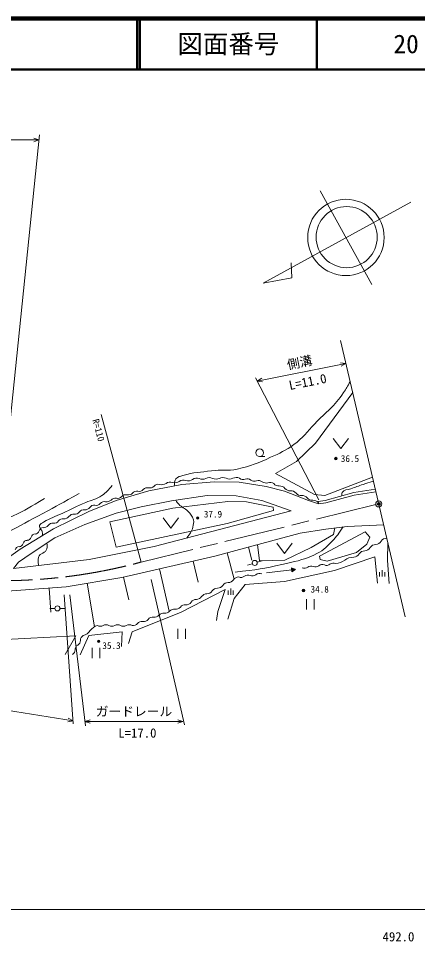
# Model space of a CAD drawing. Units: millimetres, scale not verified. Extents: x 40000 to 680000, y 20000 to 380000.
# Drawn here: x 485438 to 563738, y 198715 to 380000 of the extents above; entities that cross this region are included whole.
import ezdxf
from ezdxf.enums import TextEntityAlignment as Align

# ---------------------------------------------------------------- set-up
doc = ezdxf.new("R2010")
doc.units = ezdxf.units.MM
doc.header["$LTSCALE"] = 1000
doc.header["$PDMODE"] = 32
doc.header["$PDSIZE"] = 500
doc.linetypes.add('CHAIN', pattern=[18.5, 12, -1.5, 3.5, -1.5])
for name, color, linetype, lineweight in [('M-BGD', 7, 'Continuous', 13), ('M-BMK', 2, 'CHAIN', 13), ('M-STR-HTXT', 7, 'Continuous', 13), ('M-TTL', 2, 'Continuous', 140), ('M-TTL-BAND', 7, 'Continuous', 13), ('M-TTL-LINE', 7, 'Continuous', 50)]:
    doc.layers.add(name, color=color, linetype=linetype, lineweight=lineweight)
doc.layers.add('M-OTRS', color=6, linetype='Continuous')
doc.layers.add('M-TTL-TXT', color=7, linetype='Continuous')
doc.styles.add('ＭＳ ゴシック', font='')
doc.styles.get('ＭＳ ゴシック').set_extended_font_data('MS Gothic')

msp = doc.modelspace()

# ---------------------------------------------------------------- linework, layer by layer
at = {"layer": 'M-BGD'}
for p, q in [((547179, 297512), (548679, 295512)), ((548679, 295512), (550179, 297512)), ((532763, 293961), (533763, 293961)), ((511040, 287203), (517497, 288505)), ((517497, 288505), (523804, 289005)), ((523804, 289005), (528759, 288955)), ((528759, 288955), (534064, 288054)), ((504634, 285301), (511040, 287203)), ((534064, 288054), (537618, 287153)), ((537618, 287153), (542322, 285351)), ((551332, 286403), (555583, 287041)), ((499228, 283199), (504634, 285301)), ((515495, 285251), (509489, 284100)), ((522452, 286302), (515495, 285251)), ((528158, 286252), (522452, 286302)), ((533213, 285301), (528158, 286252)), ((538919, 283299), (533213, 285301)), ((542322, 285351), (544324, 284651)), ((544324, 284651), (544254, 285146)), ((544324, 284651), (545726, 284851)), ((545726, 284851), (551332, 286403)), ((492321, 279796), (499228, 283199)), ((504634, 282849), (498478, 280597)), ((509489, 284100), (504634, 282849)), ((512092, 276292), (538919, 283299)), ((513845, 281896), (515345, 279896)), ((515345, 279896), (516845, 281896)), ((485765, 275742), (492321, 279796)), ((498478, 280597), (492572, 277994)), ((540704, 278920), (545735, 279714)), ((545735, 279714), (549906, 280244)), ((549906, 280244), (557105, 280520)), ((492572, 277994), (487917, 274891)), ((523954, 274418), (540704, 278920)), ((480844, 272284), (485765, 275742)), ((499329, 273740), (512092, 276292)), ((530551, 276191), (531252, 273581)), ((536118, 276941), (537618, 274941)), ((537618, 274941), (539118, 276941)), ((487917, 274891), (485464, 273189)), ((505748, 270181), (523954, 274418)), ((526376, 275069), (527778, 269850)), ((484463, 271988), (499329, 273740)), ((485464, 273189), (484463, 271988)), ((519747, 273439), (520714, 269283)), ((530349, 272643), (531308, 272925)), ((532268, 273207), (533227, 273489)), ((539791, 271799), (539002, 272082)), ((539002, 272082), (539092, 271337)), ((539005, 272057), (539054, 272063)), ((539008, 272032), (539107, 272044)), ((539011, 272007), (539160, 272025)), ((539014, 271982), (539212, 272006)), ((539017, 271957), (539265, 271987)), ((539020, 271933), (539318, 271969)), ((539023, 271908), (539370, 271950)), ((539026, 271883), (539423, 271931)), ((494824, 268393), (505748, 270181)), ((506060, 270253), (507083, 265854)), ((513098, 271891), (515032, 263580)), ((534083, 271108), (539047, 271709)), ((538799, 271679), (539047, 271709)), ((539029, 271858), (539476, 271912)), ((539032, 271833), (539528, 271893)), ((539035, 271809), (539581, 271875)), ((539038, 271784), (539634, 271856)), ((539041, 271759), (539686, 271837)), ((539044, 271734), (539739, 271818)), ((539047, 271709), (539791, 271799)), ((539050, 271684), (539745, 271769)), ((539053, 271660), (539698, 271738)), ((539056, 271635), (539652, 271707)), ((539059, 271610), (539605, 271676)), ((539062, 271585), (539558, 271645)), ((539065, 271560), (539512, 271614)), ((539068, 271535), (539465, 271584)), ((539071, 271511), (539418, 271553)), ((539074, 271486), (539372, 271522)), ((539077, 271461), (539325, 271491)), ((539080, 271436), (539279, 271460)), ((539083, 271411), (539232, 271429)), ((539086, 271387), (539185, 271399)), ((539089, 271362), (539139, 271368)), ((539092, 271337), (539791, 271799)), ((556300, 270408), (556300, 271283)), ((556800, 270408), (556800, 271658)), ((557300, 270408), (557300, 271283)), ((480789, 267334), (494824, 268393)), ((498932, 269065), (500334, 260502)), ((491438, 268138), (491794, 263427)), ((526586, 266796), (526586, 267671)), ((527086, 266796), (527086, 268046)), ((527586, 266796), (527586, 267671)), ((541943, 265934), (541943, 263934)), ((543443, 263934), (543443, 265934)), ((491578, 264138), (492578, 264138)), ((493578, 264138), (494578, 264138)), ((516726, 260141), (516726, 258141)), ((518226, 258141), (518226, 260141)), ((499893, 256392), (499893, 254392)), ((501393, 254392), (501393, 256392))]:
    msp.add_line(p, q, dxfattribs=at)
for points in [[(551029, 306538), (543724, 296563), (540020, 293009), (535866, 290607), (543524, 286503), (545576, 286302), (554907, 289935)], [(555508, 287535), (551227, 286892), (545623, 285341), (544254, 285146)], [(532338, 276671), (532759, 273491), (537724, 273623), (542888, 276073), (547258, 278655), (547486, 279936)], [(557898, 277128), (557851, 273557), (558182, 269055)], [(555864, 269121), (555335, 274285), (547456, 271571), (537658, 269452), (529912, 268857), (527728, 266076), (526536, 262038)], [(524285, 261773), (524550, 263560), (526006, 267864), (517334, 263428), (507734, 259522), (507006, 257271)], [(494626, 255086), (496678, 258727), (481517, 257999), (472182, 258661), (467283, 259257), (462384, 255881)], [(505682, 256675), (505814, 259522), (499260, 258794), (497538, 255020)]]:
    msp.add_lwpolyline(points, dxfattribs=at)
for points in [[(504634, 276192), (503383, 281147), (515745, 283800), (526506, 285151), (530210, 285101), (535415, 284000), (535465, 283349), (526356, 280847)], [(544477, 274418), (553481, 279184), (554408, 278125), (553812, 276735), (551760, 275146), (546000, 273425), (544610, 273756)]]:
    msp.add_lwpolyline(points, close=True, dxfattribs=at)
for centre, radius in [((532763, 294711), 750), ((547728, 293560), 100), ((547728, 293560), 80), ((547728, 293560), 60), ((547728, 293560), 40), ((547728, 293560), 20), ((547728, 293560), 20), ((520600, 281898), 100), ((520600, 281898), 80), ((520600, 281898), 60), ((520600, 281898), 40), ((520600, 281898), 20), ((520600, 281898), 20), ((531788, 273066), 500), ((541366, 267665), 100), ((541366, 267665), 80), ((541366, 267665), 60), ((541366, 267665), 40), ((541366, 267665), 20), ((541366, 267665), 20), ((493078, 264138), 500), ((501180, 257668), 100), ((501180, 257668), 80), ((501180, 257668), 60), ((501180, 257668), 40), ((501180, 257668), 20), ((501180, 257668), 20)]:
    msp.add_circle(centre, radius, dxfattribs=at)
for centre, radius, start, end in [((512858, 287430), 1100, 77.69146, 138.22466), ((513544, 289953), 1517, 252.69184, 304.08222), ((515244, 287440), 1517, 72.69184, 124.08222), ((516147, 290337), 1517, 252.69184, 304.08222), ((517847, 287824), 1517, 72.69184, 124.08222), ((518749, 290720), 1517, 252.69184, 304.08222), ((520449, 288208), 1517, 72.69184, 124.08222), ((521551, 291033), 1523, 244.71725, 296.00801), ((522886, 288296), 1523, 64.71725, 116.00801), ((524187, 291049), 1523, 244.71725, 296.00801), ((525522, 288312), 1523, 64.71725, 116.00801), ((526823, 291066), 1523, 244.71725, 296.00801), ((528158, 288329), 1523, 64.71725, 116.00801), ((529521, 290598), 1142, 231.39315, 290.79336), ((530332, 288463), 1142, 51.39315, 110.79336), ((531757, 290248), 1142, 231.39315, 290.79336), ((532567, 288113), 1142, 51.39315, 110.79336), ((533992, 289897), 1142, 231.39315, 290.79336), ((534803, 287763), 1142, 51.39315, 110.79336), ((536501, 289441), 1261, 218.59037, 275.0514), ((506527, 285377), 1100, 77.69146, 138.22466), ((506996, 287528), 1100, 257.69146, 318.22466), ((508637, 286061), 1100, 77.69146, 138.22466), ((509106, 288212), 1100, 257.69146, 318.22466), ((510748, 286746), 1100, 77.69146, 138.22466), ((511217, 288896), 1100, 257.69146, 318.22466), ((536723, 286929), 1261, 38.59037, 95.0514), ((538695, 288502), 1261, 218.59037, 275.0514), ((538917, 285990), 1261, 38.59037, 95.0514), ((540888, 287563), 1261, 218.59037, 275.0514), ((500664, 285476), 1100, 257.69146, 318.22466), ((502306, 284009), 1100, 77.69146, 138.22466), ((502775, 286160), 1100, 257.69146, 318.22466), ((504416, 284693), 1100, 77.69146, 138.22466), ((504885, 286844), 1100, 257.69146, 318.22466), ((541110, 285051), 1261, 38.59037, 95.0514), ((543081, 286624), 1261, 218.59037, 275.0514), ((543303, 284112), 1261, 38.59037, 95.0514), ((496497, 283728), 1097, 263.12076, 323.75246), ((498266, 282431), 1097, 83.12076, 143.75246), ((498529, 284609), 1097, 263.12076, 323.75246), ((500298, 283311), 1097, 83.12076, 143.75246), ((492433, 281966), 1097, 263.12076, 323.75246), ((494202, 280669), 1097, 83.12076, 143.75246), ((494465, 282847), 1097, 263.12076, 323.75246), ((496234, 281550), 1097, 83.12076, 143.75246), ((488621, 279658), 910, 275.0428, 341.78824), ((490349, 279090), 910, 95.0428, 161.78824), ((490401, 281085), 1097, 263.12076, 323.75246), ((492170, 279788), 1097, 83.12076, 143.75246), ((487213, 276602), 910, 95.0428, 161.78824), ((487053, 278415), 910, 275.0428, 341.78824), ((488781, 277846), 910, 95.0428, 161.78824), ((557774, 276588), 1368, 92.90157, 147.06049), ((485644, 275359), 910, 95.0428, 161.78824), ((485484, 277171), 910, 275.0428, 341.78824), ((553319, 276831), 1368, 272.90157, 327.06049), ((555616, 275343), 1368, 92.90157, 147.06049), ((555477, 278076), 1368, 272.90157, 327.06049), ((551305, 271153), 3067, 91.39206, 127.37697), ((551161, 275586), 1368, 272.90157, 327.06049), ((553458, 274098), 1368, 92.90157, 147.06049), ((541525, 273101), 1086, 247.01678, 307.94499), ((542861, 271387), 1086, 67.01678, 127.94499), ((543710, 273388), 1086, 247.01678, 307.94499), ((545046, 271674), 1086, 67.01678, 127.94499), ((545895, 273675), 1086, 247.01678, 307.94499), ((547231, 271961), 1086, 67.01678, 127.94499), ((547581, 276028), 3067, 271.39206, 307.37697), ((528638, 269086), 1227, 89.23503, 146.49242), ((529086, 271378), 1149, 247.93526, 307.14364), ((530474, 269546), 1149, 67.93526, 127.14364), ((531337, 271676), 1149, 247.93526, 307.14364), ((532725, 269844), 1149, 67.93526, 127.14364), ((524513, 269342), 1227, 269.23503, 326.49242), ((526559, 267987), 1227, 89.23503, 146.49242), ((526592, 270441), 1227, 269.23503, 326.49242), ((522402, 265789), 1227, 89.23503, 146.49242), ((522434, 268243), 1227, 269.23503, 326.49242), ((524480, 266888), 1227, 89.23503, 146.49242), ((518087, 263697), 1134, 81.18852, 140.78988), ((518277, 266045), 1227, 269.23503, 326.49242), ((520323, 264690), 1227, 89.23503, 146.49242), ((520356, 267144), 1227, 269.23503, 326.49242), ((513876, 262082), 1134, 81.18852, 140.78988), ((514224, 264324), 1134, 261.18852, 320.78988), ((515981, 262890), 1134, 81.18852, 140.78988), ((516329, 265131), 1134, 261.18852, 320.78988), ((507908, 261901), 1134, 261.18852, 320.78988), ((509665, 260466), 1134, 81.18852, 140.78988), ((510013, 262708), 1134, 261.18852, 320.78988), ((511771, 261274), 1134, 81.18852, 140.78988), ((512118, 263516), 1134, 261.18852, 320.78988), ((497459, 261209), 2508, 285.61965, 325.45571), ((501590, 258365), 2508, 105.61965, 145.45571), ((501483, 261781), 1151, 240.42618, 299.57382), ((502620, 259778), 1151, 60.42618, 119.57382), ((503756, 261781), 1151, 240.42618, 299.57382), ((504893, 259778), 1151, 60.42618, 119.57382), ((506029, 261781), 1151, 240.42618, 299.57382), ((507166, 259778), 1151, 60.42618, 119.57382), ((496580, 257837), 1025, 298.86146, 1.64878), ((498629, 257896), 1025, 118.86146, 181.64878), ((495521, 255984), 1025, 298.86146, 1.64878), ((497570, 256042), 1025, 118.86146, 181.64878)]:
    msp.add_arc(centre, radius, start, end, dxfattribs=at)
for points, knots in [([(516092, 288222), (516049, 288534), (516030, 288668), (516082, 288945), (516134, 289218), (516138, 289421), (516346, 289606), (516784, 289995), (517135, 290093), (517697, 290256), (519827, 290875), (521104, 290870), (523303, 291157), (525266, 291414), (526427, 291075), (528358, 291508), (531007, 292101), (532449, 292676), (534915, 293810), (536759, 294658), (537843, 295098), (539470, 296313), (541286, 297669), (542008, 298777), (543574, 300417), (545819, 302768), (547479, 303784), (549229, 306523), (549767, 307365), (550001, 307686), (550516, 308734)], [0, 0, 0, 0, 1, 1, 1, 2, 2, 2, 3, 3, 3, 4, 4, 4, 5, 5, 5, 6, 6, 6, 7, 7, 7, 8, 8, 8, 9, 9, 9, 10, 10, 10, 10]), ([(490107, 278426), (490158, 278727), (490194, 278874), (490119, 279145), (490058, 279365), (489946, 279457), (489853, 279666), (489728, 279945), (489435, 280121), (489569, 280396), (489750, 280770), (490016, 280878), (490369, 281097), (491708, 281925), (492596, 282133), (494023, 282799), (495822, 283638), (496816, 284139), (498628, 284951), (499851, 285499), (500687, 285528), (501781, 286302), (502695, 286950), (503041, 287330), (503833, 288304)], [0, 0, 0, 0, 1, 1, 1, 2, 2, 2, 3, 3, 3, 4, 4, 4, 5, 5, 5, 6, 6, 6, 7, 7, 7, 8, 8, 8, 8]), ([(548869, 286240), (548840, 286488), (548881, 286660), (548979, 286903), (549242, 287553), (549978, 287348), (550631, 287604), (551581, 287976), (552118, 288175), (553083, 288505), (553863, 288771), (554120, 288853), (555089, 289153)], [0, 0, 0, 0, 1, 1, 1, 2, 2, 2, 3, 3, 3, 4, 4, 4, 4]), ([(471450, 274240), (473055, 274984), (473488, 275168), (474803, 275742), (477988, 277131), (479922, 277557), (483062, 279045), (485915, 280397), (487436, 281310), (490219, 282799), (493027, 284301), (493915, 284791), (497377, 286703)], [0, 0, 0, 0, 1, 1, 1, 2, 2, 2, 3, 3, 3, 4, 4, 4, 4]), ([(467859, 276508), (469635, 276948), (470115, 277085), (471550, 277493), (474202, 278248), (475682, 278709), (478257, 279696), (480695, 280630), (482065, 281158), (484413, 282298), (486870, 283491), (487698, 283998), (490520, 285702)], [0, 0, 0, 0, 1, 1, 1, 2, 2, 2, 3, 3, 3, 4, 4, 4, 4]), ([(518446, 277952), (519084, 278793), (519450, 279157), (519649, 280096), (519767, 280652), (519903, 281001), (519749, 281548), (519538, 282300), (519236, 282683), (518698, 283249), (518092, 283887), (517473, 283936), (516896, 284601), (516648, 284887), (516542, 285006), (516312, 285375)], [0, 0, 0, 0, 1, 1, 1, 2, 2, 2, 3, 3, 3, 4, 4, 4, 5, 5, 5, 5]), ([(527926, 271240), (532271, 271785), (533591, 271891), (537129, 272763), (539615, 273376), (541096, 273536), (543418, 274616), (545008, 275356), (545787, 276058), (546993, 277331), (547941, 278331), (548279, 278802), (549123, 280144)], [0, 0, 0, 0, 1, 1, 1, 2, 2, 2, 3, 3, 3, 4, 4, 4, 4]), ([(489444, 272575), (489265, 273178), (489210, 273579), (489368, 274190), (489598, 275073), (490829, 274950), (491020, 275842), (491112, 276270), (491123, 276532), (491024, 276962)], [0, 0, 0, 0, 1, 1, 1, 2, 2, 2, 3, 3, 3, 3])]:
    msp.add_open_spline(points, degree=3, knots=knots, dxfattribs=at)
for p in [(547728, 293560), (520600, 281898), (541366, 267665), (501180, 257668)]:
    msp.add_point(p, dxfattribs=at)
at = {"layer": 'M-BMK'}
msp.add_line((555555, 284519), (509533, 273245), dxfattribs=at)
at = {"layer": 'M-BMK', "color": 3, "linetype": 'Continuous'}
msp.add_circle((556138, 284662), 600, dxfattribs=at)
at = {"layer": 'M-BMK'}
msp.add_arc((482019, 374600), 105022, 246.65205, 285.18756, dxfattribs=at)
at = {"layer": 'M-OTRS'}
msp.add_point((556138, 284662), dxfattribs=at)
at = {"layer": 'M-STR-HTXT'}
for p, q in [((106578, 356143), (489442, 356143)), ((480977, 273665), (489543, 357126)), ((489442, 356143), (488442, 356493)), ((489442, 356143), (488442, 355793)), ((561310, 262517), (548637, 316779)), ((532264, 308793), (549697, 312241)), ((549697, 312241), (548648, 312390)), ((549697, 312241), (548784, 311704)), ((544385, 285484), (531927, 309442)), ((532264, 308793), (533177, 309330)), ((532264, 308793), (533313, 308643)), ((509533, 273245), (501674, 302198)), ((511483, 269832), (518031, 241242)), ((494393, 266797), (496190, 241487)), ((495511, 266797), (498590, 241089)), ((405748, 256321), (496149, 242064)), ((496149, 242064), (495107, 241874)), ((496149, 242064), (495216, 242565)), ((498488, 241938), (499488, 242288)), ((498488, 241938), (517710, 241938)), ((498488, 241938), (499488, 241588)), ((517710, 241938), (516710, 242288)), ((517710, 241938), (516710, 241588))]:
    msp.add_line(p, q, dxfattribs=at)
at = {"layer": 'M-STR-HTXT', "color": 3}
for p, q in [((554767, 327749), (544654, 346153)), ((562418, 343934), (533472, 328027)), ((539049, 329032), (538937, 332030)), ((533472, 328027), (539049, 329032))]:
    msp.add_line(p, q, dxfattribs=at)
for centre, radius in [((549690, 336988), 7500), ((549833, 337056), 6000)]:
    msp.add_circle(centre, radius, dxfattribs=at)
at = {"layer": 'M-TTL'}
msp.add_line((680000, 380000), (40000, 380000), dxfattribs=at)
at = {"layer": 'M-TTL-BAND'}
msp.add_line((40000, 205000), (579000, 205000), dxfattribs=at)
at = {"layer": 'M-TTL-LINE'}
for p, q in [((508747, 380000), (508747, 370000)), ((509247, 380000), (509247, 370000)), ((543997, 380000), (543997, 370000)), ((40000, 370000), (680000, 370000))]:
    msp.add_line(p, q, dxfattribs=at)

# ---------------------------------------------------------------- texts
at = {"layer": 'M-BGD', "style": 'ＭＳ ゴシック'}
for s, p in [('36.5', (550481, 292508)), ('37.9', (523603, 281597)), ('34.8', (544543, 266841)), ('35.3', (503695, 255785))]:
    msp.add_text(s, height=1320, dxfattribs=at).set_placement(p, align=Align.BOTTOM_CENTER)
at = {"layer": 'M-STR-HTXT', "style": 'ＭＳ ゴシック'}
for s, p in [('側溝', (540884, 311007)), ('L=11.0', (542468, 307205))]:
    msp.add_text(s, height=1833, rotation=11.189, dxfattribs=at).set_placement(p, align=Align.BOTTOM_CENTER)
msp.add_text('R=110', height=1320, rotation=285.188, dxfattribs=at).set_placement((499547, 301046), align=Align.BOTTOM_LEFT)
for s, p in [('ガードレール', (508099, 242438)), ('L=17.0', (508768, 238208))]:
    msp.add_text(s, height=1833, dxfattribs=at).set_placement(p, align=Align.BOTTOM_CENTER)
at = {"layer": 'M-TTL-BAND', "style": 'ＭＳ ゴシック'}
msp.add_text('492.0', height=1833, dxfattribs=at).set_placement((560000, 198195), align=Align.BOTTOM_CENTER)
at = {"layer": 'M-TTL-TXT', "style": 'ＭＳ ゴシック'}
for s, p in [('図面番号', (526622, 375000)), ('20', (561497, 375000))]:
    msp.add_text(s, height=3666, dxfattribs=at).set_placement(p, align=Align.MIDDLE_CENTER)

doc.saveas('drawing.dxf')
